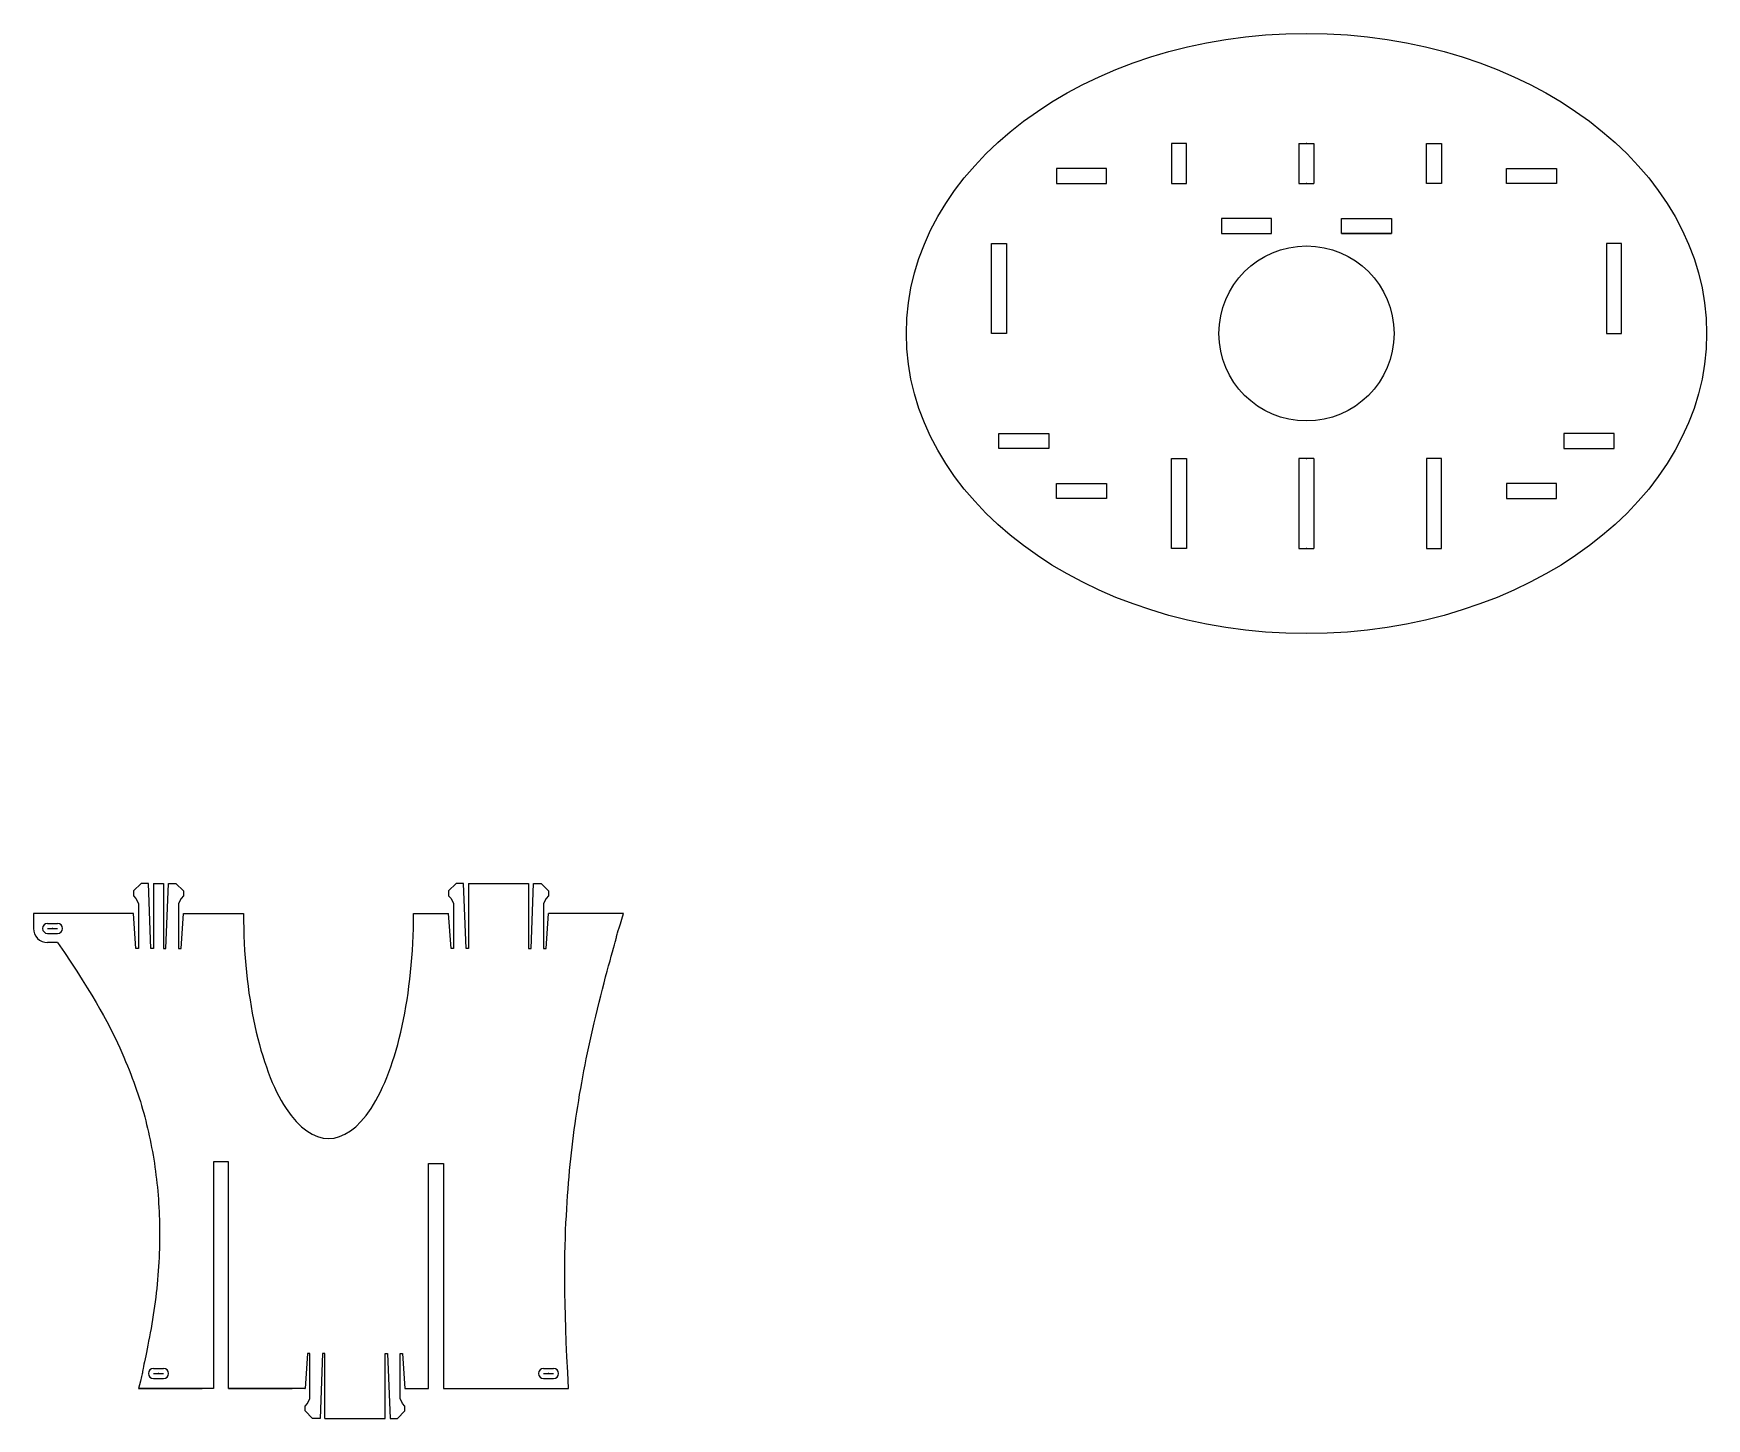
# Model space of a CAD drawing. Header units: inches. Extents: x -9.3 to 3.8, y -10.1 to 0.8.
import ezdxf

# ---------------------------------------------------------------- set-up
doc = ezdxf.new("R2010")
doc.units = ezdxf.units.IN
doc.header["$MEASUREMENT"] = 0
doc.header["$PDSIZE"] = -1
doc.linetypes.add('CENTERX2', pattern=[0.8, 0.5, -0.1, 0.1, -0.1])

msp = doc.modelspace()

# ---------------------------------------------------------------- linework, layer by layer
at = {"color": 7, "linetype": 'Continuous'}
for p, q in [((-0.246, -0.06), (-0.364, -0.06)), ((-0.364, -0.06), (-0.364, -0.375)), ((-0.246, -0.375), (-0.246, -0.06)), ((0.64, -0.06), (0.64, -0.375)), ((0.64, -0.06), (0.758, -0.06)), ((0.758, -0.06), (0.758, -0.375)), ((1.644, -0.06), (1.762, -0.06)), ((1.644, -0.375), (1.644, -0.06)), ((1.762, -0.06), (1.762, -0.375)), ((-1.27, -0.257), (-1.27, -0.375)), ((-0.876, -0.257), (-1.27, -0.257)), ((-0.876, -0.375), (-0.876, -0.257)), ((2.274, -0.375), (2.274, -0.257)), ((2.274, -0.257), (2.667, -0.257)), ((2.667, -0.257), (2.667, -0.375)), ((-1.27, -0.375), (-0.876, -0.375)), ((-0.364, -0.375), (-0.246, -0.375)), ((0.64, -0.375), (0.758, -0.375)), ((1.762, -0.375), (1.644, -0.375)), ((2.667, -0.375), (2.274, -0.375)), ((0.423, -0.651), (0.03, -0.651)), ((0.03, -0.651), (0.03, -0.769)), ((0.423, -0.769), (0.423, -0.651)), ((0.974, -0.651), (1.368, -0.651)), ((0.974, -0.769), (0.974, -0.651)), ((1.368, -0.651), (1.368, -0.769)), ((0.03, -0.769), (0.423, -0.769)), ((1.368, -0.769), (0.974, -0.769)), ((-1.781, -1.556), (-1.781, -0.848)), ((-1.781, -0.848), (-1.663, -0.848)), ((-1.663, -0.848), (-1.663, -1.556)), ((3.061, -0.848), (3.061, -1.556)), ((3.179, -0.848), (3.061, -0.848)), ((3.179, -1.556), (3.179, -0.848)), ((-1.663, -1.556), (-1.781, -1.556)), ((3.061, -1.556), (3.179, -1.556)), ((-1.722, -2.344), (-1.329, -2.344)), ((-1.722, -2.462), (-1.722, -2.344)), ((-1.329, -2.344), (-1.329, -2.462)), ((2.726, -2.344), (2.726, -2.462)), ((3.12, -2.344), (2.726, -2.344)), ((3.12, -2.462), (3.12, -2.344)), ((-1.329, -2.462), (-1.722, -2.462)), ((2.726, -2.462), (3.12, -2.462)), ((-0.364, -3.249), (-0.364, -2.541)), ((-0.364, -2.541), (-0.246, -2.541)), ((-0.246, -2.541), (-0.246, -3.249)), ((0.758, -2.541), (0.64, -2.541)), ((0.64, -2.541), (0.64, -3.249)), ((0.758, -2.541), (0.758, -3.249)), ((1.762, -2.541), (1.644, -2.541)), ((1.644, -2.541), (1.644, -3.249)), ((1.762, -3.249), (1.762, -2.541)), ((-1.27, -2.737), (-0.876, -2.737)), ((-1.27, -2.856), (-1.27, -2.737)), ((-0.876, -2.737), (-0.876, -2.856)), ((2.274, -2.737), (2.274, -2.856)), ((2.667, -2.737), (2.274, -2.737)), ((2.667, -2.856), (2.667, -2.737)), ((-0.876, -2.856), (-1.27, -2.856)), ((2.274, -2.856), (2.667, -2.856)), ((-0.246, -3.249), (-0.364, -3.249)), ((0.64, -3.249), (0.758, -3.249)), ((1.644, -3.249), (1.762, -3.249)), ((-8.476, -5.886), (-8.535, -5.945)), ((-8.417, -5.886), (-8.476, -5.886)), ((-8.398, -6.398), (-8.417, -5.886)), ((-8.378, -5.886), (-8.299, -5.886)), ((-8.378, -5.886), (-8.378, -6.398)), ((-8.299, -5.886), (-8.299, -6.398)), ((-8.28, -6.398), (-8.26, -5.886)), ((-8.26, -5.886), (-8.201, -5.886)), ((-8.201, -5.886), (-8.142, -5.945)), ((-5.996, -5.886), (-6.055, -5.945)), ((-5.937, -5.886), (-5.996, -5.886)), ((-5.917, -6.398), (-5.937, -5.886)), ((-5.898, -5.886), (-5.425, -5.886)), ((-5.898, -5.886), (-5.898, -6.398)), ((-5.425, -5.886), (-5.425, -6.398)), ((-5.406, -6.398), (-5.386, -5.886)), ((-5.386, -5.886), (-5.327, -5.886)), ((-5.327, -5.886), (-5.268, -5.945)), ((-8.535, -5.945), (-8.535, -5.984)), ((-8.535, -5.984), (-8.516, -6.004)), ((-8.516, -6.004), (-8.496, -6.043)), ((-8.496, -6.043), (-8.496, -6.398)), ((-8.161, -6.004), (-8.181, -6.043)), ((-8.181, -6.043), (-8.181, -6.398)), ((-8.142, -5.984), (-8.161, -6.004)), ((-8.142, -5.945), (-8.142, -5.984)), ((-6.055, -5.945), (-6.055, -5.984)), ((-6.055, -5.984), (-6.035, -6.004)), ((-6.035, -6.004), (-6.016, -6.043)), ((-6.016, -6.043), (-6.016, -6.398)), ((-5.287, -6.004), (-5.307, -6.043)), ((-5.307, -6.043), (-5.307, -6.398)), ((-5.268, -5.984), (-5.287, -6.004)), ((-5.268, -5.945), (-5.268, -5.984)), ((-8.535, -6.122), (-9.323, -6.122)), ((-9.323, -6.122), (-9.323, -6.24)), ((-8.516, -6.398), (-8.535, -6.122)), ((-8.161, -6.398), (-8.142, -6.122)), ((-8.142, -6.122), (-7.669, -6.122)), ((-6.331, -6.122), (-6.055, -6.122)), ((-6.035, -6.398), (-6.055, -6.122)), ((-5.287, -6.398), (-5.268, -6.122)), ((-4.677, -6.122), (-5.268, -6.122)), ((-9.212, -6.201), (-9.133, -6.201)), ((-9.212, -6.28), (-9.133, -6.28)), ((-9.133, -6.351), (-9.212, -6.351)), ((-8.496, -6.398), (-8.516, -6.398)), ((-8.378, -6.398), (-8.398, -6.398)), ((-8.299, -6.398), (-8.28, -6.398)), ((-8.181, -6.398), (-8.161, -6.398)), ((-6.016, -6.398), (-6.035, -6.398)), ((-5.898, -6.398), (-5.917, -6.398)), ((-5.425, -6.398), (-5.406, -6.398)), ((-5.307, -6.398), (-5.287, -6.398)), ((-7.787, -8.078), (-7.906, -8.078)), ((-7.906, -8.078), (-7.906, -9.862)), ((-7.787, -9.862), (-7.787, -8.078)), ((-6.213, -9.862), (-6.213, -8.091)), ((-6.213, -8.091), (-6.095, -8.091)), ((-6.095, -8.091), (-6.095, -9.862)), ((-7.165, -9.587), (-7.185, -9.862)), ((-7.146, -9.587), (-7.165, -9.587)), ((-7.146, -9.941), (-7.146, -9.587)), ((-7.047, -9.587), (-7.067, -10.098)), ((-7.028, -9.587), (-7.047, -9.587)), ((-7.028, -10.098), (-7.028, -9.587)), ((-6.555, -10.098), (-6.555, -9.587)), ((-6.555, -9.587), (-6.535, -9.587)), ((-6.535, -9.587), (-6.516, -10.098)), ((-6.437, -9.941), (-6.437, -9.587)), ((-6.437, -9.587), (-6.417, -9.587)), ((-6.417, -9.587), (-6.398, -9.862)), ((-8.378, -9.705), (-8.299, -9.705)), ((-5.307, -9.705), (-5.228, -9.705)), ((-7.906, -9.862), (-8.496, -9.862)), ((-8.378, -9.783), (-8.299, -9.783)), ((-7.185, -9.862), (-7.787, -9.862)), ((-6.398, -9.862), (-6.213, -9.862)), ((-6.095, -9.862), (-5.11, -9.862)), ((-5.307, -9.783), (-5.228, -9.783)), ((-7.185, -10), (-7.165, -9.98)), ((-7.185, -10.039), (-7.185, -10)), ((-7.165, -9.98), (-7.146, -9.941)), ((-6.417, -9.98), (-6.437, -9.941)), ((-6.398, -10), (-6.417, -9.98)), ((-6.398, -10.039), (-6.398, -10)), ((-7.126, -10.098), (-7.185, -10.039)), ((-7.067, -10.098), (-7.126, -10.098)), ((-7.028, -10.098), (-6.555, -10.098)), ((-6.516, -10.098), (-6.457, -10.098)), ((-6.457, -10.098), (-6.398, -10.039))]:
    msp.add_line(p, q, dxfattribs=at)
at = {"color": 7, "linetype": 'CENTERX2'}
for p, q in [((0.03, -0.769), (0.423, -0.769)), ((0.974, -0.769), (1.368, -0.769)), ((-1.663, -1.556), (-1.781, -1.556)), ((-7.787, -6.122), (-7.669, -6.122)), ((-6.331, -6.122), (-6.213, -6.122)), ((-9.212, -6.24), (-9.133, -6.24)), ((-8.378, -9.744), (-8.299, -9.744)), ((-5.307, -9.744), (-5.228, -9.744)), ((-8.496, -9.862), (-7.906, -9.862)), ((-7.787, -9.862), (-7.185, -9.862)), ((-6.398, -9.862), (-6.213, -9.862)), ((-6.095, -9.862), (-5.11, -9.862))]:
    msp.add_line(p, q, dxfattribs=at)
at = {"color": 7, "linetype": 'Continuous'}
msp.add_circle((0.699, -1.556), 0.689, dxfattribs=at)
for centre, radius, start, end in [((-9.212, -6.24), 0.111, 180, 270), ((-9.212, -6.24), 0.0394, 90, 270), ((-9.133, -6.24), 0.0394, 270, 90), ((-8.378, -9.744), 0.0394, 90, 270), ((-8.299, -9.744), 0.0394, 270, 90), ((-5.307, -9.744), 0.0394, 90, 270), ((-5.228, -9.744), 0.0394, 270, 90)]:
    msp.add_arc(centre, radius, start, end, dxfattribs=at)
msp.add_ellipse((0.699, -1.556), major_axis=(-3.15, 0), ratio=0.75, dxfattribs=at)
msp.add_ellipse((-7, -6.122), major_axis=(0, 1.772), ratio=0.377778, start_param=1.570796, end_param=4.712389, dxfattribs=at)
for points, knots in [([(-5.11, -9.862), (-5.151, -9.151), (-5.136, -8.445), (-5.065, -7.746), (-4.91, -6.93), (-4.677, -6.122), (-4.76, -6.39), (-4.677, -6.122)], [0, 0, 0, 0, 0.187889, 0.373906, 0.559222, 0.778317, 1, 1, 1, 1]), ([(-9.133, -6.351), (-8.832, -6.789), (-8.6, -7.244), (-8.437, -7.716), (-8.343, -8.207), (-8.318, -8.739), (-8.369, -9.291), (-8.496, -9.862), (-8.449, -9.673), (-8.496, -9.862)], [0, 0, 0, 0, 0.143006, 0.280565, 0.415212, 0.549647, 0.693198, 0.84244, 1, 1, 1, 1])]:
    msp.add_open_spline(points, degree=3, knots=knots, dxfattribs=at)
for p in [(0.699, -0.06), (0.699, -0.375), (0.699, -2.541), (0.699, -3.249), (-9.172, -6.24), (-8.339, -9.744), (-5.268, -9.744)]:
    msp.add_point(p, dxfattribs=at)

doc.saveas('drawing.dxf')
